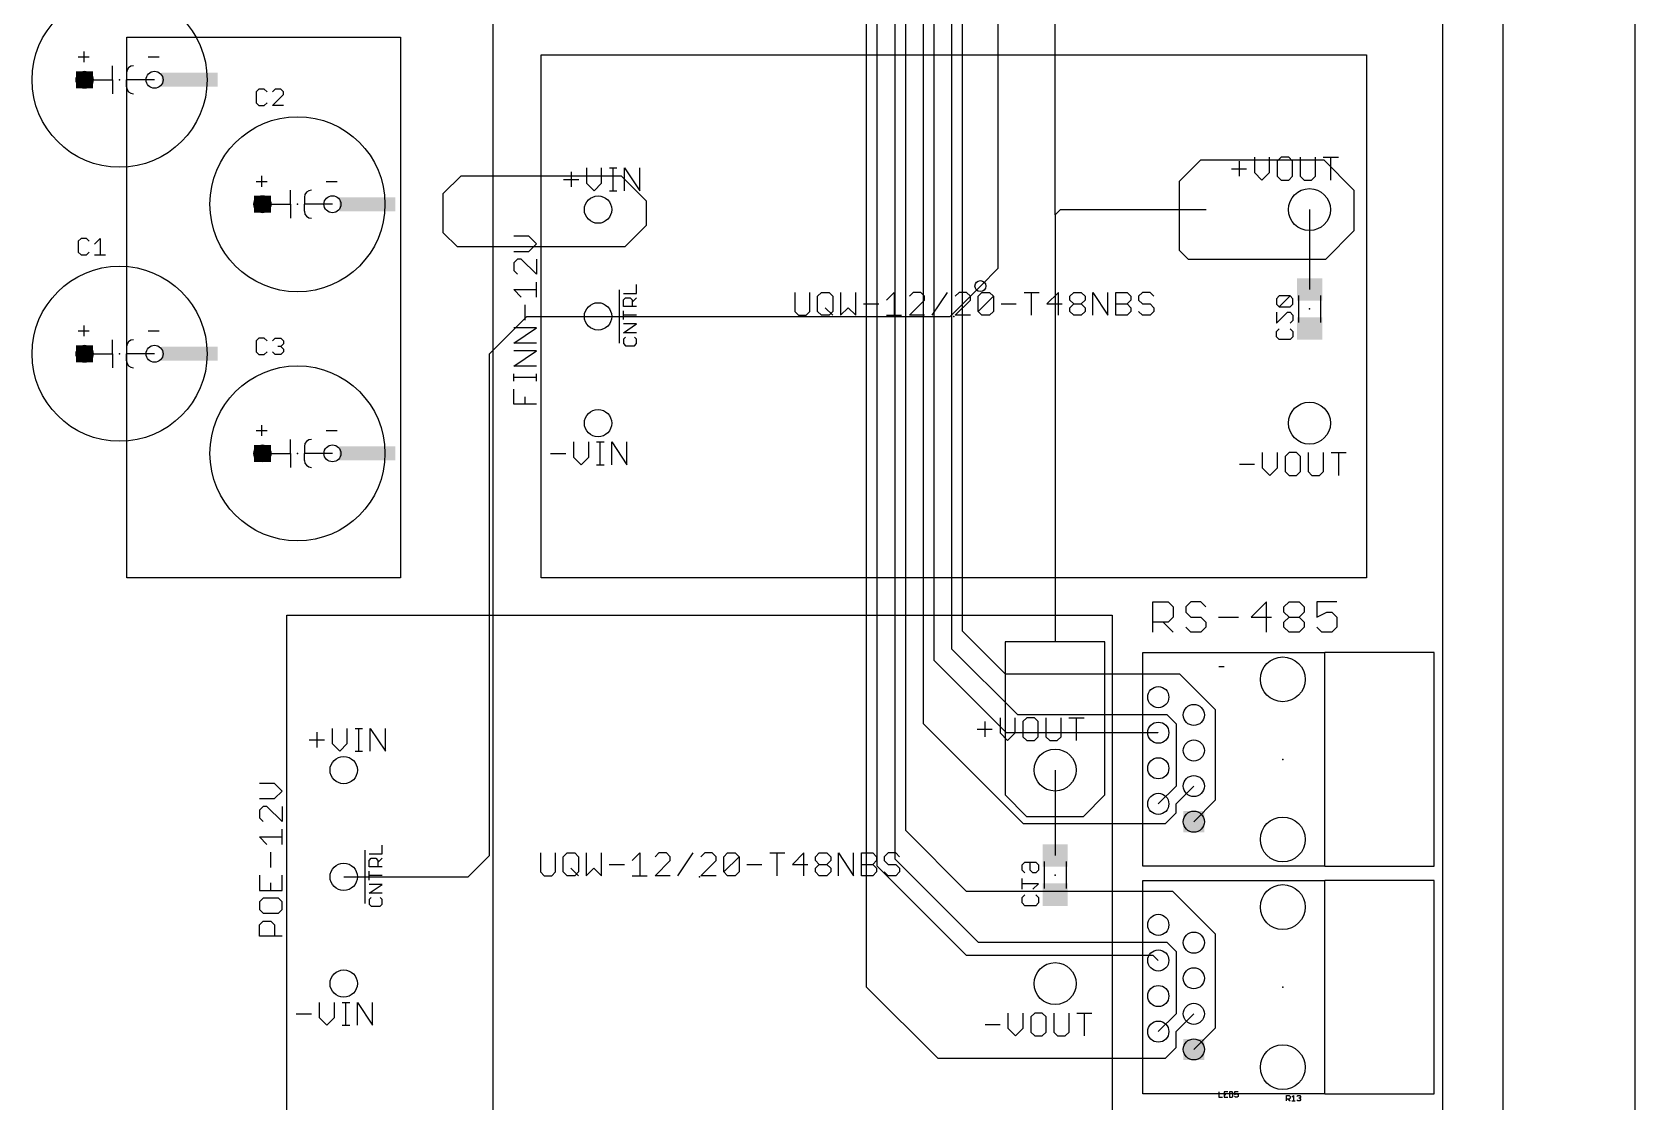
# Model space of a CAD drawing. Extents: x -0.79 to 6.6, y -0.46 to 8.18.
# Drawn here: x 2.094 to 6.6, y 1.097 to 4.104 of the extents above; entities that cross this region are included whole.
import ezdxf

# ---------------------------------------------------------------- set-up
doc = ezdxf.new("R2010")
doc.units = 0
for name, color, linetype in [('1', 22, 'CONTINUOUS'), ('15', 2, 'CONTINUOUS'), ('16', 175, 'CONTINUOUS'), ('17', 4, 'CONTINUOUS'), ('18', 4, 'CONTINUOUS'), ('2', 3, 'CONTINUOUS'), ('20', 6, 'CONTINUOUS'), ('21', 253, 'CONTINUOUS'), ('23', 7, 'CONTINUOUS'), ('24', 7, 'CONTINUOUS'), ('25', 253, 'CONTINUOUS'), ('26', 253, 'CONTINUOUS'), ('32', 253, 'CONTINUOUS'), ('51', 253, 'CONTINUOUS'), ('52', 253, 'CONTINUOUS')]:
    doc.layers.add(name, color=color, linetype=linetype)

# ---------------------------------------------------------------- blocks, each defined once
blk = doc.blocks.new('RECT')
blk.add_solid([(-0.5, -0.5), (0.5, -0.5), (-0.5, 0.5), (0.5, 0.5)])
blk = doc.blocks.new('SQUAREP')
blk.add_solid([(-0.5, -0.5), (0.5, -0.5), (-0.5, 0.5), (0.5, 0.5)])
blk = doc.blocks.new('ROUNDP')
blk.add_circle((0, 0), 0.5)
blk = doc.blocks.new('ROUNDV')
blk.add_circle((0, 0), 0.5)

msp = doc.modelspace()

# ---------------------------------------------------------------- linework, layer by layer
at = {"layer": '1'}
for p, q in [((3.39, 0.72), (3.39, 5.13)), ((4.97, 3.59), (4.97, 4.51)), ((5.32, 3.685), (5.38, 3.745)), ((5.38, 3.745), (5.725, 3.745)), ((5.725, 3.745), (5.81, 3.66)), ((3.25, 3.65), (3.3, 3.7)), ((3.3, 3.7), (3.75, 3.7)), ((3.75, 3.7), (3.82, 3.63)), ((3.25, 3.54), (3.25, 3.65)), ((5.32, 3.49), (5.32, 3.685)), ((5.81, 3.66), (5.81, 3.545)), ((3.82, 3.63), (3.82, 3.56)), ((4.985, 3.605), (4.97, 3.59)), ((4.985, 3.605), (5.395, 3.605)), ((3.82, 3.56), (3.76, 3.5)), ((4.97, 3.59), (4.97, 2.39)), ((3.29, 3.5), (3.25, 3.54)), ((5.81, 3.545), (5.73, 3.465)), ((3.76, 3.5), (3.29, 3.5)), ((5.345, 3.465), (5.32, 3.49)), ((5.73, 3.465), (5.345, 3.465)), ((4.83, 2.39), (4.83, 1.96)), ((5.11, 2.39), (4.83, 2.39)), ((5.11, 1.96), (5.11, 2.39)), ((4.83, 1.96), (4.89, 1.9)), ((5.05, 1.9), (5.11, 1.96)), ((4.89, 1.9), (5.05, 1.9))]:
    msp.add_line(p, q, dxfattribs=at)
at = {"layer": '15'}
for p, q in [((4.55, 1.86), (4.55, 7.015118)), ((4.6, 2.16), (4.6, 6.985118)), ((4.47, 1.76), (4.47, 6.905118)), ((4.52, 1.78), (4.52, 6.934882)), ((4.63, 2.338), (4.63, 6.904882)), ((4.68, 2.37), (4.68, 6.875118)), ((4.44, 1.42), (4.44, 6.824882)), ((4.71, 2.42), (4.71, 6.794882)), ((4.81, 3.44), (4.81, 5.77)), ((4.76, 3.39), (4.81, 3.44)), ((3.38, 3.2), (3.485, 3.305)), ((3.485, 3.305), (3.685, 3.305)), ((3.38, 1.79), (3.38, 3.2)), ((4.71, 2.42), (4.83, 2.3)), ((4.68, 2.37), (4.864, 2.186)), ((4.63, 2.338), (4.832, 2.136)), ((4.83, 2.3), (5.32, 2.3)), ((5.32, 2.3), (5.42, 2.2)), ((4.864, 2.186), (5.284, 2.186)), ((5.284, 2.186), (5.31, 2.16)), ((5.42, 2.2), (5.42, 1.945)), ((4.6, 2.16), (4.88, 1.88)), ((4.832, 2.136), (5.259, 2.136)), ((5.259, 2.136), (5.26, 2.135)), ((5.31, 2.16), (5.31, 1.985)), ((5.31, 1.985), (5.26, 1.935)), ((5.31, 1.935), (5.36, 1.985)), ((5.42, 1.945), (5.36, 1.885)), ((5.28, 1.88), (5.31, 1.91)), ((5.31, 1.91), (5.31, 1.935)), ((4.55, 1.86), (4.72, 1.69)), ((4.88, 1.88), (5.28, 1.88)), ((3.32, 1.73), (3.38, 1.79)), ((4.47, 1.76), (4.72, 1.51)), ((4.52, 1.78), (4.754, 1.546)), ((2.97, 1.73), (3.32, 1.73)), ((4.72, 1.69), (5.3, 1.69)), ((5.3, 1.69), (5.42, 1.57)), ((4.754, 1.546), (5.284, 1.546)), ((5.284, 1.546), (5.31, 1.52)), ((5.42, 1.57), (5.42, 1.305)), ((4.72, 1.51), (5.245, 1.51)), ((5.245, 1.51), (5.26, 1.495)), ((5.31, 1.52), (5.31, 1.345)), ((4.44, 1.42), (4.64, 1.22)), ((5.31, 1.345), (5.26, 1.295)), ((5.31, 1.295), (5.36, 1.345)), ((5.31, 1.25), (5.31, 1.295)), ((5.42, 1.305), (5.36, 1.245)), ((4.64, 1.22), (5.28, 1.22)), ((5.28, 1.22), (5.31, 1.25))]:
    msp.add_line(p, q, dxfattribs=at)
at = {"layer": '16'}
for p, q in [((6.23, -0.1), (6.23, 8.1)), ((2.36, 4.09), (3.13, 4.09)), ((2.36, 2.57), (2.36, 4.09)), ((3.13, 4.09), (3.13, 2.57)), ((5.685, 3.605), (5.685, 3.381368)), ((5.685, 3.381368), (5.6855, 3.380868)), ((3.13, 2.57), (2.36, 2.57)), ((5.445, 2.32), (5.43, 2.32)), ((4.97, 2.03), (4.97, 1.790118))]:
    msp.add_line(p, q, dxfattribs=at)
at = {"layer": '2'}
for p, q in [((6.6, 8.18), (6.6, -0.46)), ((4.675, 3.305), (4.76, 3.39)), ((3.685, 3.305), (4.675, 3.305))]:
    msp.add_line(p, q, dxfattribs=at)
at = {"layer": '20'}
msp.add_line((6.06, 0), (6.06, 7.89), dxfattribs=at)
for centre in [(5.61, 2.285), (5.61, 1.835), (5.61, 1.645), (5.61, 1.195)]:
    msp.add_circle(centre, 0.062992, dxfattribs=at)
at = {"layer": '21'}
for p, q in [((2.22389, 4.03439), (2.254583, 4.03439)), ((2.239236, 4.049736), (2.239236, 4.019043)), ((2.42074, 4.03439), (2.451433, 4.03439)), ((3.525, 4.04), (5.845, 4.04)), ((3.525, 2.57), (3.525, 4.04)), ((5.845, 4.04), (5.845, 2.57)), ((2.241575, 3.97), (2.320315, 3.97)), ((2.320315, 3.97), (2.320315, 4.00937)), ((2.320315, 3.97), (2.320315, 3.93063)), ((2.359685, 3.989685), (2.359685, 3.97)), ((2.438425, 3.97), (2.359685, 3.97)), ((2.359685, 3.950315), (2.359685, 3.97)), ((5.487076, 3.741379), (5.487076, 3.698676)), ((5.53018, 3.752055), (5.53018, 3.709352)), ((5.572883, 3.709352), (5.572883, 3.752055)), ((5.60531, 3.752055), (5.594635, 3.741379)), ((5.594635, 3.741379), (5.594635, 3.698676)), ((5.626662, 3.752055), (5.60531, 3.752055)), ((5.637338, 3.741379), (5.626662, 3.752055)), ((5.637338, 3.698676), (5.637338, 3.741379)), ((5.65909, 3.752055), (5.65909, 3.698676)), ((5.701793, 3.698676), (5.701793, 3.752055)), ((5.723545, 3.752055), (5.766248, 3.752055)), ((5.744896, 3.688), (5.744896, 3.752055)), ((2.739236, 3.699736), (2.739236, 3.669043)), ((3.609352, 3.711379), (3.609352, 3.668676)), ((3.652455, 3.722055), (3.652455, 3.679352)), ((3.695158, 3.679352), (3.695158, 3.722055)), ((3.71691, 3.722055), (3.738261, 3.722055)), ((3.727586, 3.658), (3.727586, 3.722055)), ((3.75988, 3.658), (3.75988, 3.722055)), ((3.75988, 3.722055), (3.802583, 3.658)), ((3.802583, 3.658), (3.802583, 3.722055)), ((5.465725, 3.720027), (5.508428, 3.720027)), ((5.53018, 3.709352), (5.551531, 3.688)), ((5.551531, 3.688), (5.572883, 3.709352)), ((5.594635, 3.698676), (5.60531, 3.688)), ((5.626662, 3.688), (5.637338, 3.698676)), ((5.65909, 3.698676), (5.669765, 3.688)), ((5.691117, 3.688), (5.701793, 3.698676)), ((2.72389, 3.68439), (2.754583, 3.68439)), ((2.820315, 3.62), (2.820315, 3.65937)), ((2.92074, 3.68439), (2.951433, 3.68439)), ((3.588, 3.690027), (3.630703, 3.690027)), ((3.652455, 3.679352), (3.673806, 3.658)), ((3.673806, 3.658), (3.695158, 3.679352)), ((3.71691, 3.658), (3.738261, 3.658)), ((5.60531, 3.688), (5.626662, 3.688)), ((5.669765, 3.688), (5.691117, 3.688)), ((2.741575, 3.62), (2.820315, 3.62)), ((2.820315, 3.62), (2.820315, 3.58063)), ((2.859685, 3.639685), (2.859685, 3.62)), ((2.938425, 3.62), (2.859685, 3.62)), ((2.859685, 3.600315), (2.859685, 3.62)), ((3.490648, 3.530403), (3.447945, 3.530403)), ((3.512, 3.509051), (3.490648, 3.530403)), ((3.447945, 3.4877), (3.490648, 3.4877)), ((3.490648, 3.4877), (3.512, 3.509051)), ((3.458621, 3.465948), (3.447945, 3.455272)), ((3.447945, 3.455272), (3.447945, 3.433921)), ((3.447945, 3.433921), (3.458621, 3.423245)), ((3.469297, 3.465948), (3.458621, 3.465948)), ((3.512, 3.423245), (3.469297, 3.465948)), ((3.512, 3.465948), (3.512, 3.423245)), ((3.469297, 3.35879), (3.447945, 3.380141)), ((3.447945, 3.380141), (3.512, 3.380141)), ((3.512, 3.35879), (3.512, 3.401493)), ((3.745, 3.23), (3.745, 3.38)), ((3.7935, 3.369668), (3.7935, 3.394356)), ((3.479973, 3.294335), (3.479973, 3.337038)), ((3.756468, 3.369668), (3.7935, 3.369668)), ((3.756468, 3.351353), (3.76264, 3.357525)), ((3.756468, 3.332837), (3.756468, 3.351353)), ((3.76264, 3.357525), (3.774984, 3.357525)), ((3.774984, 3.357525), (3.781156, 3.351353)), ((3.781156, 3.345181), (3.7935, 3.357525)), ((3.781156, 3.351353), (3.781156, 3.332837)), ((4.238, 3.372055), (4.238, 3.318676)), ((4.280703, 3.318676), (4.280703, 3.372055)), ((4.302455, 3.361379), (4.313131, 3.372055)), ((4.302455, 3.318676), (4.302455, 3.361379)), ((4.313131, 3.372055), (4.334482, 3.372055)), ((4.334482, 3.372055), (4.345158, 3.361379)), ((4.345158, 3.361379), (4.345158, 3.318676)), ((4.36691, 3.372055), (4.36691, 3.308)), ((4.409613, 3.308), (4.409613, 3.372055)), ((4.431365, 3.340027), (4.474068, 3.340027)), ((4.49582, 3.350703), (4.517171, 3.372055)), ((4.517171, 3.372055), (4.517171, 3.308)), ((4.570951, 3.372055), (4.560275, 3.361379)), ((4.560275, 3.308), (4.602978, 3.350703)), ((4.592302, 3.372055), (4.570951, 3.372055)), ((4.602978, 3.361379), (4.592302, 3.372055)), ((4.602978, 3.350703), (4.602978, 3.361379)), ((4.62473, 3.308), (4.667433, 3.372055)), ((4.69986, 3.372055), (4.689185, 3.361379)), ((4.689185, 3.308), (4.731888, 3.350703)), ((4.721212, 3.372055), (4.69986, 3.372055)), ((4.731888, 3.361379), (4.721212, 3.372055)), ((4.731888, 3.350703), (4.731888, 3.361379)), ((4.75364, 3.361379), (4.764315, 3.372055)), ((4.75364, 3.318676), (4.75364, 3.361379)), ((4.75364, 3.318676), (4.796343, 3.361379)), ((4.764315, 3.372055), (4.785667, 3.372055)), ((4.785667, 3.372055), (4.796343, 3.361379)), ((4.796343, 3.361379), (4.796343, 3.318676)), ((4.818095, 3.340027), (4.860798, 3.340027)), ((4.88255, 3.372055), (4.925253, 3.372055)), ((4.903901, 3.308), (4.903901, 3.372055)), ((4.979032, 3.372055), (4.947005, 3.340027)), ((4.947005, 3.340027), (4.989708, 3.340027)), ((4.979032, 3.308), (4.979032, 3.372055)), ((5.01146, 3.361379), (5.022135, 3.372055)), ((5.01146, 3.350703), (5.01146, 3.361379)), ((5.022135, 3.340027), (5.01146, 3.350703)), ((5.01146, 3.329352), (5.022135, 3.340027)), ((5.022135, 3.372055), (5.043487, 3.372055)), ((5.022135, 3.340027), (5.043487, 3.340027)), ((5.043487, 3.372055), (5.054163, 3.361379)), ((5.054163, 3.350703), (5.043487, 3.340027)), ((5.043487, 3.340027), (5.054163, 3.329352)), ((5.054163, 3.361379), (5.054163, 3.350703)), ((5.075915, 3.308), (5.075915, 3.372055)), ((5.075915, 3.372055), (5.118618, 3.308)), ((5.118618, 3.308), (5.118618, 3.372055)), ((5.14037, 3.308), (5.14037, 3.372055)), ((5.14037, 3.372055), (5.172397, 3.372055)), ((5.14037, 3.340027), (5.172397, 3.340027)), ((5.172397, 3.372055), (5.183073, 3.361379)), ((5.183073, 3.350703), (5.172397, 3.340027)), ((5.172397, 3.340027), (5.183073, 3.329352)), ((5.183073, 3.361379), (5.183073, 3.350703)), ((5.2155, 3.372055), (5.204825, 3.361379)), ((5.204825, 3.361379), (5.204825, 3.350703)), ((5.204825, 3.350703), (5.2155, 3.340027)), ((5.236852, 3.372055), (5.2155, 3.372055)), ((5.2155, 3.340027), (5.236852, 3.340027)), ((5.247528, 3.361379), (5.236852, 3.372055)), ((5.236852, 3.340027), (5.247528, 3.329352)), ((3.7935, 3.332837), (3.756468, 3.332837)), ((3.756468, 3.296006), (3.756468, 3.320693)), ((3.7935, 3.308349), (3.756468, 3.308349)), ((4.238, 3.318676), (4.248676, 3.308)), ((4.248676, 3.308), (4.270027, 3.308)), ((4.270027, 3.308), (4.280703, 3.318676)), ((4.313131, 3.308), (4.302455, 3.318676)), ((4.334482, 3.308), (4.313131, 3.308)), ((4.323806, 3.329352), (4.345158, 3.308)), ((4.345158, 3.318676), (4.334482, 3.308)), ((4.36691, 3.308), (4.388261, 3.329352)), ((4.388261, 3.329352), (4.409613, 3.308)), ((4.49582, 3.308), (4.538523, 3.308)), ((4.602978, 3.308), (4.560275, 3.308)), ((4.731888, 3.308), (4.689185, 3.308)), ((4.764315, 3.308), (4.75364, 3.318676)), ((4.785667, 3.308), (4.764315, 3.308)), ((4.796343, 3.318676), (4.785667, 3.308)), ((5.01146, 3.318676), (5.01146, 3.329352)), ((5.022135, 3.308), (5.01146, 3.318676)), ((5.043487, 3.308), (5.022135, 3.308)), ((5.054163, 3.318676), (5.043487, 3.308)), ((5.054163, 3.329352), (5.054163, 3.318676)), ((5.172397, 3.308), (5.14037, 3.308)), ((5.183073, 3.318676), (5.172397, 3.308)), ((5.183073, 3.329352), (5.183073, 3.318676)), ((5.2155, 3.308), (5.204825, 3.318676)), ((5.236852, 3.308), (5.2155, 3.308)), ((5.247528, 3.318676), (5.236852, 3.308)), ((5.247528, 3.329352), (5.247528, 3.318676)), ((2.22389, 3.26439), (2.254583, 3.26439)), ((2.239236, 3.279736), (2.239236, 3.249043)), ((2.42074, 3.26439), (2.451433, 3.26439)), ((3.447945, 3.22988), (3.512, 3.272583)), ((3.512, 3.272583), (3.447945, 3.272583)), ((3.756468, 3.259174), (3.7935, 3.283862)), ((3.7935, 3.283862), (3.756468, 3.283862)), ((3.7935, 3.259174), (3.756468, 3.259174)), ((3.76264, 3.24703), (3.756468, 3.240858)), ((3.7935, 3.240858), (3.787328, 3.24703)), ((2.241575, 3.2), (2.320315, 3.2)), ((2.320315, 3.2), (2.320315, 3.23937)), ((2.320315, 3.2), (2.320315, 3.16063)), ((2.359685, 3.219685), (2.359685, 3.2)), ((2.438425, 3.2), (2.359685, 3.2)), ((2.359685, 3.180315), (2.359685, 3.2)), ((3.512, 3.22988), (3.447945, 3.22988)), ((3.447945, 3.165425), (3.512, 3.208128)), ((3.512, 3.208128), (3.447945, 3.208128)), ((3.756468, 3.240858), (3.756468, 3.228515)), ((3.756468, 3.228515), (3.76264, 3.222343)), ((3.76264, 3.222343), (3.787328, 3.222343)), ((3.787328, 3.222343), (3.7935, 3.228515)), ((3.7935, 3.228515), (3.7935, 3.240858)), ((3.512, 3.165425), (3.447945, 3.165425)), ((3.447945, 3.122455), (3.447945, 3.143806)), ((3.512, 3.133131), (3.447945, 3.133131)), ((3.512, 3.122455), (3.512, 3.143806)), ((3.447945, 3.058), (3.447945, 3.100703)), ((3.479973, 3.058), (3.479973, 3.079352)), ((3.512, 3.058), (3.447945, 3.058)), ((2.72389, 2.98439), (2.754583, 2.98439)), ((2.739236, 2.999736), (2.739236, 2.969043)), ((2.92074, 2.98439), (2.951433, 2.98439)), ((2.820315, 2.92), (2.820315, 2.95937)), ((2.859685, 2.939685), (2.859685, 2.92)), ((3.61612, 2.952055), (3.61612, 2.909352)), ((3.658823, 2.909352), (3.658823, 2.952055)), ((3.680575, 2.952055), (3.701926, 2.952055)), ((3.69125, 2.888), (3.69125, 2.952055)), ((3.723545, 2.888), (3.723545, 2.952055)), ((3.723545, 2.952055), (3.766248, 2.888)), ((3.766248, 2.888), (3.766248, 2.952055)), ((2.741575, 2.92), (2.820315, 2.92)), ((2.820315, 2.92), (2.820315, 2.88063)), ((2.938425, 2.92), (2.859685, 2.92)), ((2.859685, 2.900315), (2.859685, 2.92)), ((3.551665, 2.920027), (3.594368, 2.920027)), ((3.61612, 2.909352), (3.637471, 2.888)), ((3.637471, 2.888), (3.658823, 2.909352)), ((3.680575, 2.888), (3.701926, 2.888)), ((5.488, 2.890027), (5.530703, 2.890027)), ((5.552455, 2.922055), (5.552455, 2.879352)), ((5.595158, 2.879352), (5.595158, 2.922055)), ((5.627586, 2.922055), (5.61691, 2.911379)), ((5.61691, 2.911379), (5.61691, 2.868676)), ((5.648937, 2.922055), (5.627586, 2.922055)), ((5.659613, 2.911379), (5.648937, 2.922055)), ((5.659613, 2.868676), (5.659613, 2.911379)), ((5.681365, 2.922055), (5.681365, 2.868676)), ((5.724068, 2.868676), (5.724068, 2.922055)), ((5.74582, 2.922055), (5.788523, 2.922055)), ((5.767171, 2.858), (5.767171, 2.922055)), ((5.552455, 2.879352), (5.573806, 2.858)), ((5.573806, 2.858), (5.595158, 2.879352)), ((5.61691, 2.868676), (5.627586, 2.858)), ((5.627586, 2.858), (5.648937, 2.858)), ((5.648937, 2.858), (5.659613, 2.868676)), ((5.681365, 2.868676), (5.692041, 2.858)), ((5.692041, 2.858), (5.713392, 2.858)), ((5.713392, 2.858), (5.724068, 2.868676)), ((5.845, 2.57), (3.525, 2.57)), ((5.245028, 2.4175), (5.245028, 2.502573)), ((5.245028, 2.502573), (5.287564, 2.502573)), ((5.287564, 2.502573), (5.301743, 2.488394)), ((5.301743, 2.488394), (5.301743, 2.460036)), ((5.351285, 2.502573), (5.337106, 2.488394)), ((5.337106, 2.488394), (5.337106, 2.474215)), ((5.379643, 2.502573), (5.351285, 2.502573)), ((5.393821, 2.488394), (5.379643, 2.502573)), ((5.5638, 2.502573), (5.521264, 2.460036)), ((5.5638, 2.4175), (5.5638, 2.502573)), ((5.613342, 2.488394), (5.627521, 2.502573)), ((5.613342, 2.474215), (5.613342, 2.488394)), ((5.627521, 2.502573), (5.655879, 2.502573)), ((5.655879, 2.502573), (5.670057, 2.488394)), ((5.670057, 2.488394), (5.670057, 2.474215)), ((5.762136, 2.502573), (5.705421, 2.502573)), ((5.705421, 2.502573), (5.705421, 2.460036)), ((2.81, 2.465), (5.13, 2.465)), ((2.81, 0.995), (2.81, 2.465)), ((5.13, 2.465), (5.13, 0.995)), ((5.287564, 2.445858), (5.245028, 2.445858)), ((5.273385, 2.445858), (5.301743, 2.4175)), ((5.301743, 2.460036), (5.287564, 2.445858)), ((5.337106, 2.474215), (5.351285, 2.460036)), ((5.351285, 2.460036), (5.379643, 2.460036)), ((5.379643, 2.460036), (5.393821, 2.445858)), ((5.393821, 2.445858), (5.393821, 2.431679)), ((5.429185, 2.460036), (5.4859, 2.460036)), ((5.521264, 2.460036), (5.577979, 2.460036)), ((5.627521, 2.460036), (5.613342, 2.474215)), ((5.613342, 2.445858), (5.627521, 2.460036)), ((5.613342, 2.431679), (5.613342, 2.445858)), ((5.627521, 2.460036), (5.655879, 2.460036)), ((5.670057, 2.474215), (5.655879, 2.460036)), ((5.655879, 2.460036), (5.670057, 2.445858)), ((5.670057, 2.445858), (5.670057, 2.431679)), ((5.705421, 2.460036), (5.733778, 2.474215)), ((5.733778, 2.474215), (5.747957, 2.474215)), ((5.747957, 2.474215), (5.762136, 2.460036)), ((5.762136, 2.460036), (5.762136, 2.431679)), ((5.351285, 2.4175), (5.337106, 2.431679)), ((5.379643, 2.4175), (5.351285, 2.4175)), ((5.393821, 2.431679), (5.379643, 2.4175)), ((5.627521, 2.4175), (5.613342, 2.431679)), ((5.655879, 2.4175), (5.627521, 2.4175)), ((5.670057, 2.431679), (5.655879, 2.4175)), ((5.7196, 2.4175), (5.705421, 2.431679)), ((5.747957, 2.4175), (5.7196, 2.4175)), ((5.762136, 2.431679), (5.747957, 2.4175)), ((4.772076, 2.166379), (4.772076, 2.123676)), ((4.81518, 2.177055), (4.81518, 2.134352)), ((4.857883, 2.134352), (4.857883, 2.177055)), ((4.89031, 2.177055), (4.879635, 2.166379)), ((4.879635, 2.166379), (4.879635, 2.123676)), ((4.911662, 2.177055), (4.89031, 2.177055)), ((4.922338, 2.166379), (4.911662, 2.177055)), ((4.922338, 2.123676), (4.922338, 2.166379)), ((4.94409, 2.177055), (4.94409, 2.123676)), ((4.986793, 2.123676), (4.986793, 2.177055)), ((5.008545, 2.177055), (5.051248, 2.177055)), ((5.029896, 2.113), (5.029896, 2.177055)), ((2.894352, 2.136379), (2.894352, 2.093676)), ((2.937455, 2.147055), (2.937455, 2.104352)), ((2.980158, 2.104352), (2.980158, 2.147055)), ((3.00191, 2.147055), (3.023261, 2.147055)), ((3.012586, 2.083), (3.012586, 2.147055)), ((3.04488, 2.083), (3.04488, 2.147055)), ((3.04488, 2.147055), (3.087583, 2.083)), ((3.087583, 2.083), (3.087583, 2.147055)), ((4.750725, 2.145027), (4.793428, 2.145027)), ((4.81518, 2.134352), (4.836531, 2.113)), ((4.836531, 2.113), (4.857883, 2.134352)), ((4.879635, 2.123676), (4.89031, 2.113)), ((4.911662, 2.113), (4.922338, 2.123676)), ((4.94409, 2.123676), (4.954765, 2.113)), ((4.976117, 2.113), (4.986793, 2.123676)), ((2.873, 2.115027), (2.915703, 2.115027)), ((2.937455, 2.104352), (2.958806, 2.083)), ((2.958806, 2.083), (2.980158, 2.104352)), ((3.00191, 2.083), (3.023261, 2.083)), ((4.89031, 2.113), (4.911662, 2.113)), ((4.954765, 2.113), (4.976117, 2.113)), ((2.775648, 1.992433), (2.732945, 1.992433)), ((2.797, 1.971081), (2.775648, 1.992433)), ((2.732945, 1.94973), (2.775648, 1.94973)), ((2.775648, 1.94973), (2.797, 1.971081)), ((2.743621, 1.927978), (2.732945, 1.917302)), ((2.732945, 1.917302), (2.732945, 1.895951)), ((2.732945, 1.895951), (2.743621, 1.885275)), ((2.754297, 1.927978), (2.743621, 1.927978)), ((2.797, 1.885275), (2.754297, 1.927978)), ((2.797, 1.927978), (2.797, 1.885275)), ((2.797, 1.82082), (2.797, 1.863523)), ((2.754297, 1.82082), (2.732945, 1.842171)), ((2.732945, 1.842171), (2.797, 1.842171)), ((3.03, 1.655), (3.03, 1.805)), ((3.0785, 1.794668), (3.0785, 1.819356)), ((2.764973, 1.756365), (2.764973, 1.799068)), ((3.041468, 1.794668), (3.0785, 1.794668)), ((3.041468, 1.776353), (3.04764, 1.782525)), ((3.041468, 1.757837), (3.041468, 1.776353)), ((3.0785, 1.757837), (3.041468, 1.757837)), ((3.04764, 1.782525), (3.059984, 1.782525)), ((3.059984, 1.782525), (3.066156, 1.776353)), ((3.066156, 1.770181), (3.0785, 1.782525)), ((3.066156, 1.776353), (3.066156, 1.757837)), ((3.523, 1.797055), (3.523, 1.743676)), ((3.565703, 1.743676), (3.565703, 1.797055)), ((3.587455, 1.786379), (3.598131, 1.797055)), ((3.587455, 1.743676), (3.587455, 1.786379)), ((3.598131, 1.797055), (3.619482, 1.797055)), ((3.619482, 1.797055), (3.630158, 1.786379)), ((3.630158, 1.786379), (3.630158, 1.743676)), ((3.65191, 1.797055), (3.65191, 1.733)), ((3.694613, 1.733), (3.694613, 1.797055)), ((3.716365, 1.765027), (3.759068, 1.765027)), ((3.78082, 1.775703), (3.802171, 1.797055)), ((3.802171, 1.797055), (3.802171, 1.733)), ((3.855951, 1.797055), (3.845275, 1.786379)), ((3.845275, 1.733), (3.887978, 1.775703)), ((3.877302, 1.797055), (3.855951, 1.797055)), ((3.887978, 1.786379), (3.877302, 1.797055)), ((3.887978, 1.775703), (3.887978, 1.786379)), ((3.90973, 1.733), (3.952433, 1.797055)), ((3.98486, 1.797055), (3.974185, 1.786379)), ((3.974185, 1.733), (4.016888, 1.775703)), ((4.006212, 1.797055), (3.98486, 1.797055)), ((4.016888, 1.786379), (4.006212, 1.797055)), ((4.016888, 1.775703), (4.016888, 1.786379)), ((4.03864, 1.786379), (4.049315, 1.797055)), ((4.03864, 1.743676), (4.03864, 1.786379)), ((4.03864, 1.743676), (4.081343, 1.786379)), ((4.049315, 1.797055), (4.070667, 1.797055)), ((4.070667, 1.797055), (4.081343, 1.786379)), ((4.081343, 1.786379), (4.081343, 1.743676)), ((4.103095, 1.765027), (4.145798, 1.765027)), ((4.16755, 1.797055), (4.210253, 1.797055)), ((4.188901, 1.733), (4.188901, 1.797055)), ((4.264032, 1.797055), (4.232005, 1.765027)), ((4.232005, 1.765027), (4.274708, 1.765027)), ((4.264032, 1.733), (4.264032, 1.797055)), ((4.29646, 1.786379), (4.307135, 1.797055)), ((4.29646, 1.775703), (4.29646, 1.786379)), ((4.307135, 1.765027), (4.29646, 1.775703)), ((4.29646, 1.754352), (4.307135, 1.765027)), ((4.307135, 1.797055), (4.328487, 1.797055)), ((4.307135, 1.765027), (4.328487, 1.765027)), ((4.328487, 1.797055), (4.339163, 1.786379)), ((4.339163, 1.775703), (4.328487, 1.765027)), ((4.328487, 1.765027), (4.339163, 1.754352)), ((4.339163, 1.786379), (4.339163, 1.775703)), ((4.360915, 1.733), (4.360915, 1.797055)), ((4.360915, 1.797055), (4.403618, 1.733)), ((4.403618, 1.733), (4.403618, 1.797055)), ((4.42537, 1.733), (4.42537, 1.797055)), ((4.42537, 1.797055), (4.457397, 1.797055)), ((4.42537, 1.765027), (4.457397, 1.765027)), ((4.457397, 1.797055), (4.468073, 1.786379)), ((4.468073, 1.775703), (4.457397, 1.765027)), ((4.457397, 1.765027), (4.468073, 1.754352)), ((4.468073, 1.786379), (4.468073, 1.775703)), ((4.5005, 1.797055), (4.489825, 1.786379)), ((4.489825, 1.786379), (4.489825, 1.775703)), ((4.489825, 1.775703), (4.5005, 1.765027)), ((4.521852, 1.797055), (4.5005, 1.797055)), ((4.5005, 1.765027), (4.521852, 1.765027)), ((4.532528, 1.786379), (4.521852, 1.797055)), ((4.521852, 1.765027), (4.532528, 1.754352)), ((2.732945, 1.734613), (2.732945, 1.69191)), ((2.764973, 1.69191), (2.764973, 1.713261)), ((2.797, 1.69191), (2.797, 1.734613)), ((3.041468, 1.721006), (3.041468, 1.745693)), ((3.0785, 1.733349), (3.041468, 1.733349)), ((3.523, 1.743676), (3.533676, 1.733)), ((3.533676, 1.733), (3.555027, 1.733)), ((3.555027, 1.733), (3.565703, 1.743676)), ((3.598131, 1.733), (3.587455, 1.743676)), ((3.619482, 1.733), (3.598131, 1.733)), ((3.608806, 1.754352), (3.630158, 1.733)), ((3.630158, 1.743676), (3.619482, 1.733)), ((3.65191, 1.733), (3.673261, 1.754352)), ((3.673261, 1.754352), (3.694613, 1.733)), ((3.78082, 1.733), (3.823523, 1.733)), ((3.887978, 1.733), (3.845275, 1.733)), ((4.016888, 1.733), (3.974185, 1.733)), ((4.049315, 1.733), (4.03864, 1.743676)), ((4.070667, 1.733), (4.049315, 1.733)), ((4.081343, 1.743676), (4.070667, 1.733)), ((4.29646, 1.743676), (4.29646, 1.754352)), ((4.307135, 1.733), (4.29646, 1.743676)), ((4.328487, 1.733), (4.307135, 1.733)), ((4.339163, 1.743676), (4.328487, 1.733)), ((4.339163, 1.754352), (4.339163, 1.743676)), ((4.457397, 1.733), (4.42537, 1.733)), ((4.468073, 1.743676), (4.457397, 1.733)), ((4.468073, 1.754352), (4.468073, 1.743676)), ((4.5005, 1.733), (4.489825, 1.743676)), ((4.521852, 1.733), (4.5005, 1.733)), ((4.532528, 1.743676), (4.521852, 1.733)), ((4.532528, 1.754352), (4.532528, 1.743676)), ((2.732945, 1.69191), (2.797, 1.69191)), ((2.743621, 1.670158), (2.732945, 1.659482)), ((2.786324, 1.670158), (2.743621, 1.670158)), ((2.797, 1.659482), (2.786324, 1.670158)), ((3.041468, 1.684174), (3.0785, 1.708862)), ((3.0785, 1.708862), (3.041468, 1.708862)), ((3.0785, 1.684174), (3.041468, 1.684174)), ((3.04764, 1.67203), (3.041468, 1.665858)), ((3.0785, 1.665858), (3.072328, 1.67203)), ((2.732945, 1.659482), (2.732945, 1.638131)), ((2.732945, 1.638131), (2.743621, 1.627455)), ((2.743621, 1.627455), (2.786324, 1.627455)), ((2.786324, 1.627455), (2.797, 1.638131)), ((2.797, 1.638131), (2.797, 1.659482)), ((3.041468, 1.665858), (3.041468, 1.653515)), ((3.041468, 1.653515), (3.04764, 1.647343)), ((3.04764, 1.647343), (3.072328, 1.647343)), ((3.072328, 1.647343), (3.0785, 1.653515)), ((3.0785, 1.653515), (3.0785, 1.665858)), ((2.732945, 1.595027), (2.743621, 1.605703)), ((2.732945, 1.563), (2.732945, 1.595027)), ((2.743621, 1.605703), (2.764973, 1.605703)), ((2.764973, 1.605703), (2.775648, 1.595027)), ((2.775648, 1.595027), (2.775648, 1.563)), ((2.797, 1.563), (2.732945, 1.563)), ((2.90112, 1.377055), (2.90112, 1.334352)), ((2.943823, 1.334352), (2.943823, 1.377055)), ((2.965575, 1.377055), (2.986926, 1.377055)), ((2.97625, 1.313), (2.97625, 1.377055)), ((3.008545, 1.313), (3.008545, 1.377055)), ((3.008545, 1.377055), (3.051248, 1.313)), ((3.051248, 1.313), (3.051248, 1.377055)), ((2.836665, 1.345027), (2.879368, 1.345027)), ((2.90112, 1.334352), (2.922471, 1.313)), ((2.922471, 1.313), (2.943823, 1.334352)), ((2.965575, 1.313), (2.986926, 1.313)), ((4.773, 1.315027), (4.815703, 1.315027)), ((4.837455, 1.347055), (4.837455, 1.304352)), ((4.880158, 1.304352), (4.880158, 1.347055)), ((4.912586, 1.347055), (4.90191, 1.336379)), ((4.90191, 1.336379), (4.90191, 1.293676)), ((4.933937, 1.347055), (4.912586, 1.347055)), ((4.944613, 1.336379), (4.933937, 1.347055)), ((4.944613, 1.293676), (4.944613, 1.336379)), ((4.966365, 1.347055), (4.966365, 1.293676)), ((5.009068, 1.293676), (5.009068, 1.347055)), ((5.03082, 1.347055), (5.073523, 1.347055)), ((5.052171, 1.283), (5.052171, 1.347055)), ((4.837455, 1.304352), (4.858806, 1.283)), ((4.858806, 1.283), (4.880158, 1.304352)), ((4.90191, 1.293676), (4.912586, 1.283)), ((4.912586, 1.283), (4.933937, 1.283)), ((4.933937, 1.283), (4.944613, 1.293676)), ((4.966365, 1.293676), (4.977041, 1.283)), ((4.977041, 1.283), (4.998392, 1.283)), ((4.998392, 1.283), (5.009068, 1.293676))]:
    msp.add_line(p, q, dxfattribs=at)
for centre in [(2.34, 3.97), (2.84, 3.62), (2.34, 3.2), (2.84, 2.92)]:
    msp.add_circle(centre, 0.246063, dxfattribs=at)
for centre, start, end in [((2.37937, 3.989685), 90, 180), ((2.37937, 3.950315), 180, 270), ((2.87937, 3.639685), 90, 180), ((2.87937, 3.600315), 180, 270), ((2.37937, 3.219685), 90, 180), ((2.37937, 3.180315), 180, 270), ((2.87937, 2.939685), 90, 180), ((2.87937, 2.900315), 180, 270)]:
    msp.add_arc(centre, 0.019685, start, end, dxfattribs=at)
at = {"layer": '23'}
for p in [(2.34, 3.97), (2.84, 3.62), (4.685, 3.305), (2.34, 3.2), (2.84, 2.92), (5.61, 2.06), (3.97, 1.73), (5.61, 1.42)]:
    msp.add_point(p, dxfattribs=at)
at = {"layer": '24'}
for p in [(5.6855, 3.32575), (4.97, 1.735)]:
    msp.add_point(p, dxfattribs=at)
at = {"layer": '25'}
for p, q in [((2.731563, 3.94363), (2.72389, 3.935957)), ((2.72389, 3.935957), (2.72389, 3.905264)), ((2.746909, 3.94363), (2.731563, 3.94363)), ((2.754583, 3.935957), (2.746909, 3.94363)), ((2.777602, 3.94363), (2.769929, 3.935957)), ((2.769929, 3.897591), (2.800622, 3.928283)), ((2.792949, 3.94363), (2.777602, 3.94363)), ((2.800622, 3.935957), (2.792949, 3.94363)), ((2.800622, 3.928283), (2.800622, 3.935957)), ((2.72389, 3.905264), (2.731563, 3.897591)), ((2.731563, 3.897591), (2.746909, 3.897591)), ((2.746909, 3.897591), (2.754583, 3.905264)), ((2.800622, 3.897591), (2.769929, 3.897591)), ((2.231563, 3.52363), (2.22389, 3.515957)), ((2.22389, 3.515957), (2.22389, 3.485264)), ((2.246909, 3.52363), (2.231563, 3.52363)), ((2.254583, 3.515957), (2.246909, 3.52363)), ((2.269929, 3.508283), (2.285275, 3.52363)), ((2.285275, 3.52363), (2.285275, 3.477591)), ((2.22389, 3.485264), (2.231563, 3.477591)), ((2.231563, 3.477591), (2.246909, 3.477591)), ((2.246909, 3.477591), (2.254583, 3.485264)), ((2.269929, 3.477591), (2.300622, 3.477591)), ((2.731563, 3.24363), (2.72389, 3.235957)), ((2.72389, 3.235957), (2.72389, 3.205264)), ((2.72389, 3.205264), (2.731563, 3.197591)), ((2.746909, 3.24363), (2.731563, 3.24363)), ((2.754583, 3.235957), (2.746909, 3.24363)), ((2.746909, 3.197591), (2.754583, 3.205264)), ((2.769929, 3.235957), (2.777602, 3.24363)), ((2.777602, 3.197591), (2.769929, 3.205264)), ((2.777602, 3.24363), (2.792949, 3.24363)), ((2.792949, 3.22061), (2.785275, 3.22061)), ((2.792949, 3.24363), (2.800622, 3.235957)), ((2.800622, 3.228283), (2.792949, 3.22061)), ((2.792949, 3.22061), (2.800622, 3.212937)), ((2.800622, 3.205264), (2.792949, 3.197591)), ((2.800622, 3.235957), (2.800622, 3.228283)), ((2.800622, 3.212937), (2.800622, 3.205264)), ((2.731563, 3.197591), (2.746909, 3.197591)), ((2.792949, 3.197591), (2.777602, 3.197591)), ((5.4305, 1.125513), (5.4305, 1.1105)), ((5.4305, 1.1105), (5.440508, 1.1105)), ((5.455241, 1.125513), (5.445233, 1.125513)), ((5.445233, 1.125513), (5.445233, 1.1105)), ((5.445233, 1.118006), (5.450237, 1.118006)), ((5.445233, 1.1105), (5.455241, 1.1105)), ((5.459965, 1.125513), (5.459965, 1.1105)), ((5.467471, 1.125513), (5.459965, 1.125513)), ((5.459965, 1.1105), (5.467471, 1.1105)), ((5.469974, 1.123011), (5.467471, 1.125513)), ((5.467471, 1.1105), (5.469974, 1.113002)), ((5.469974, 1.113002), (5.469974, 1.123011)), ((5.484706, 1.125513), (5.474698, 1.125513)), ((5.474698, 1.125513), (5.474698, 1.118006)), ((5.474698, 1.118006), (5.479702, 1.120508)), ((5.4772, 1.1105), (5.474698, 1.113002)), ((5.482204, 1.1105), (5.4772, 1.1105)), ((5.479702, 1.120508), (5.482204, 1.120508)), ((5.482204, 1.120508), (5.484706, 1.118006)), ((5.484706, 1.113002), (5.482204, 1.1105)), ((5.484706, 1.118006), (5.484706, 1.113002)), ((5.6205, 1.1005), (5.6205, 1.115513)), ((5.6205, 1.115513), (5.628006, 1.115513)), ((5.628006, 1.105504), (5.6205, 1.105504)), ((5.625504, 1.105504), (5.630508, 1.1005)), ((5.628006, 1.115513), (5.630508, 1.113011)), ((5.630508, 1.108006), (5.628006, 1.105504)), ((5.630508, 1.113011), (5.630508, 1.108006)), ((5.635233, 1.110508), (5.640237, 1.115513)), ((5.635233, 1.1005), (5.645241, 1.1005)), ((5.640237, 1.115513), (5.640237, 1.1005)), ((5.649965, 1.113011), (5.652467, 1.115513)), ((5.652467, 1.1005), (5.649965, 1.103002)), ((5.652467, 1.115513), (5.657471, 1.115513)), ((5.657471, 1.1005), (5.652467, 1.1005)), ((5.657471, 1.108006), (5.654969, 1.108006)), ((5.657471, 1.115513), (5.659974, 1.113011)), ((5.659974, 1.110508), (5.657471, 1.108006)), ((5.657471, 1.108006), (5.659974, 1.105504)), ((5.659974, 1.103002), (5.657471, 1.1005)), ((5.659974, 1.113011), (5.659974, 1.110508)), ((5.659974, 1.105504), (5.659974, 1.103002))]:
    msp.add_line(p, q, dxfattribs=at)
at = {"layer": '26'}
for p, q in [((5.600173, 3.362403), (5.5925, 3.35473)), ((5.5925, 3.35473), (5.5925, 3.339384)), ((5.5925, 3.339384), (5.600173, 3.331711)), ((5.630866, 3.362403), (5.600173, 3.362403)), ((5.600173, 3.331711), (5.630866, 3.362403)), ((5.638539, 3.35473), (5.630866, 3.362403)), ((5.630866, 3.331711), (5.638539, 3.339384)), ((5.638539, 3.339384), (5.638539, 3.35473)), ((5.5925, 3.316364), (5.5925, 3.285671)), ((5.5925, 3.285671), (5.623193, 3.316364)), ((5.600173, 3.331711), (5.630866, 3.331711)), ((5.623193, 3.316364), (5.630866, 3.316364)), ((5.630866, 3.316364), (5.638539, 3.308691)), ((5.638539, 3.293344), (5.630866, 3.285671)), ((5.638539, 3.308691), (5.638539, 3.293344)), ((5.5925, 3.262652), (5.600173, 3.270325)), ((5.5925, 3.247305), (5.5925, 3.262652)), ((5.600173, 3.239632), (5.5925, 3.247305)), ((5.630866, 3.270325), (5.638539, 3.262652)), ((5.638539, 3.247305), (5.630866, 3.239632)), ((5.638539, 3.262652), (5.638539, 3.247305)), ((5.630866, 3.239632), (5.600173, 3.239632)), ((4.877, 1.76398), (4.884673, 1.771653)), ((4.877, 1.748634), (4.877, 1.76398)), ((4.884673, 1.771653), (4.915366, 1.771653)), ((4.90002, 1.748634), (4.90002, 1.771653)), ((4.915366, 1.771653), (4.923039, 1.76398)), ((4.923039, 1.76398), (4.923039, 1.748634)), ((4.884673, 1.740961), (4.877, 1.748634)), ((4.877, 1.694921), (4.877, 1.725614)), ((4.907693, 1.740961), (4.90002, 1.748634)), ((4.915366, 1.740961), (4.907693, 1.740961)), ((4.923039, 1.748634), (4.915366, 1.740961)), ((4.923039, 1.710268), (4.877, 1.710268)), ((4.877, 1.671902), (4.884673, 1.679575)), ((4.877, 1.656555), (4.877, 1.671902)), ((4.907693, 1.694921), (4.923039, 1.710268)), ((4.915366, 1.679575), (4.923039, 1.671902)), ((4.923039, 1.671902), (4.923039, 1.656555)), ((4.884673, 1.648882), (4.877, 1.656555)), ((4.915366, 1.648882), (4.884673, 1.648882)), ((4.923039, 1.656555), (4.915366, 1.648882))]:
    msp.add_line(p, q, dxfattribs=at)
at = {"layer": '51'}
for p, q in [((5.216299, 1.76), (5.216299, 2.36)), ((5.216299, 2.36), (5.72811, 2.36)), ((5.72811, 1.76), (5.72811, 2.36)), ((6.035197, 2.36), (5.72811, 2.36)), ((6.035197, 1.76), (6.035197, 2.36)), ((5.72811, 1.76), (5.216299, 1.76)), ((5.72811, 1.76), (6.035197, 1.76)), ((5.216299, 1.12), (5.216299, 1.72)), ((5.216299, 1.72), (5.72811, 1.72)), ((5.72811, 1.12), (5.72811, 1.72)), ((6.035197, 1.72), (5.72811, 1.72)), ((6.035197, 1.12), (6.035197, 1.72)), ((5.72811, 1.12), (5.216299, 1.12)), ((5.72811, 1.12), (6.035197, 1.12))]:
    msp.add_line(p, q, dxfattribs=at)
at = {"layer": '52'}
for p, q in [((5.654516, 3.363742), (5.654516, 3.287758)), ((5.716484, 3.363742), (5.716484, 3.287758)), ((4.939016, 1.772992), (4.939016, 1.697008)), ((5.000984, 1.772992), (5.000984, 1.697008))]:
    msp.add_line(p, q, dxfattribs=at)

# ---------------------------------------------------------------- block references
at = {"layer": '16', "xscale": 0.062992, "yscale": 0.070866, "rotation": 270}
for p in [(5.6855, 3.380868), (5.6855, 3.270632), (4.97, 1.790118), (4.97, 1.679882)]:
    msp.add_blockref('RECT', p, dxfattribs=at)
at = {"layer": '17'}
for name, p, xscale, yscale in [('SQUAREP', (2.241575, 3.97), 0.047559, 0.047559), ('ROUNDP', (2.241575, 3.97), 0.047559, 0.047559), ('ROUNDP', (2.241575, 3.97), 0.047559, 0.047559), ('SQUAREP', (2.241575, 3.97), 0.047559, 0.047559), ('ROUNDP', (2.438425, 3.97), 0.047559, 0.047559), ('ROUNDP', (2.438425, 3.97), 0.047559, 0.047559), ('ROUNDP', (2.438425, 3.97), 0.047559, 0.047559), ('ROUNDP', (2.438425, 3.97), 0.047559, 0.047559), ('ROUNDP', (5.685, 3.605), 0.11811, 0.11811), ('ROUNDP', (5.685, 3.605), 0.11811, 0.11811), ('ROUNDP', (5.685, 3.605), 0.11811, 0.11811), ('ROUNDP', (5.685, 3.605), 0.11811, 0.11811), ('SQUAREP', (2.741575, 3.62), 0.047559, 0.047559), ('ROUNDP', (2.741575, 3.62), 0.047559, 0.047559), ('ROUNDP', (2.741575, 3.62), 0.047559, 0.047559), ('SQUAREP', (2.741575, 3.62), 0.047559, 0.047559), ('ROUNDP', (2.938425, 3.62), 0.047559, 0.047559), ('ROUNDP', (2.938425, 3.62), 0.047559, 0.047559), ('ROUNDP', (2.938425, 3.62), 0.047559, 0.047559), ('ROUNDP', (2.938425, 3.62), 0.047559, 0.047559), ('ROUNDP', (3.685, 3.605), 0.076772, 0.076772), ('ROUNDP', (3.685, 3.605), 0.076772, 0.076772), ('ROUNDP', (3.685, 3.605), 0.076772, 0.076772), ('ROUNDP', (3.685, 3.605), 0.076772, 0.076772), ('ROUNDP', (3.685, 3.305), 0.076772, 0.076772), ('ROUNDP', (3.685, 3.305), 0.076772, 0.076772), ('ROUNDP', (3.685, 3.305), 0.076772, 0.076772), ('ROUNDP', (3.685, 3.305), 0.076772, 0.076772), ('SQUAREP', (2.241575, 3.2), 0.047559, 0.047559), ('ROUNDP', (2.241575, 3.2), 0.047559, 0.047559), ('ROUNDP', (2.241575, 3.2), 0.047559, 0.047559), ('SQUAREP', (2.241575, 3.2), 0.047559, 0.047559), ('ROUNDP', (2.438425, 3.2), 0.047559, 0.047559), ('ROUNDP', (2.438425, 3.2), 0.047559, 0.047559), ('ROUNDP', (2.438425, 3.2), 0.047559, 0.047559), ('ROUNDP', (2.438425, 3.2), 0.047559, 0.047559), ('ROUNDP', (3.685, 3.005), 0.076772, 0.076772), ('ROUNDP', (3.685, 3.005), 0.076772, 0.076772), ('ROUNDP', (3.685, 3.005), 0.076772, 0.076772), ('ROUNDP', (3.685, 3.005), 0.076772, 0.076772), ('ROUNDP', (5.685, 3.005), 0.11811, 0.11811), ('ROUNDP', (5.685, 3.005), 0.11811, 0.11811), ('ROUNDP', (5.685, 3.005), 0.11811, 0.11811), ('ROUNDP', (5.685, 3.005), 0.11811, 0.11811), ('SQUAREP', (2.741575, 2.92), 0.047559, 0.047559), ('ROUNDP', (2.741575, 2.92), 0.047559, 0.047559), ('ROUNDP', (2.741575, 2.92), 0.047559, 0.047559), ('SQUAREP', (2.741575, 2.92), 0.047559, 0.047559), ('ROUNDP', (2.938425, 2.92), 0.047559, 0.047559), ('ROUNDP', (2.938425, 2.92), 0.047559, 0.047559), ('ROUNDP', (2.938425, 2.92), 0.047559, 0.047559), ('ROUNDP', (2.938425, 2.92), 0.047559, 0.047559), ('ROUNDP', (4.97, 2.03), 0.11811, 0.11811), ('ROUNDP', (4.97, 2.03), 0.11811, 0.11811), ('ROUNDP', (4.97, 2.03), 0.11811, 0.11811), ('ROUNDP', (4.97, 2.03), 0.11811, 0.11811), ('ROUNDP', (2.97, 2.03), 0.076772, 0.076772), ('ROUNDP', (2.97, 2.03), 0.076772, 0.076772), ('ROUNDP', (2.97, 2.03), 0.076772, 0.076772), ('ROUNDP', (2.97, 2.03), 0.076772, 0.076772), ('ROUNDP', (2.97, 1.73), 0.076772, 0.076772), ('ROUNDP', (2.97, 1.73), 0.076772, 0.076772), ('ROUNDP', (2.97, 1.73), 0.076772, 0.076772), ('ROUNDP', (2.97, 1.73), 0.076772, 0.076772), ('ROUNDP', (4.97, 1.43), 0.11811, 0.11811), ('ROUNDP', (4.97, 1.43), 0.11811, 0.11811), ('ROUNDP', (4.97, 1.43), 0.11811, 0.11811), ('ROUNDP', (4.97, 1.43), 0.11811, 0.11811), ('ROUNDP', (2.97, 1.43), 0.076772, 0.076772), ('ROUNDP', (2.97, 1.43), 0.076772, 0.076772), ('ROUNDP', (2.97, 1.43), 0.076772, 0.076772), ('ROUNDP', (2.97, 1.43), 0.076772, 0.076772)]:
    msp.add_blockref(name, p, dxfattribs=dict(at, xscale=xscale, yscale=yscale))
at = {"layer": '17', "xscale": 0.05937, "yscale": 0.05937, "rotation": 90}
for name, p in [('ROUNDP', (5.26, 2.235)), ('ROUNDP', (5.26, 2.235)), ('ROUNDP', (5.26, 2.235)), ('ROUNDP', (5.26, 2.235)), ('ROUNDP', (5.36, 2.185)), ('ROUNDP', (5.36, 2.185)), ('ROUNDP', (5.36, 2.185)), ('ROUNDP', (5.36, 2.185)), ('ROUNDP', (5.26, 2.135)), ('ROUNDP', (5.26, 2.135)), ('ROUNDP', (5.26, 2.135)), ('ROUNDP', (5.26, 2.135)), ('ROUNDP', (5.36, 2.085)), ('ROUNDP', (5.36, 2.085)), ('ROUNDP', (5.36, 2.085)), ('ROUNDP', (5.36, 2.085)), ('ROUNDP', (5.26, 2.035)), ('ROUNDP', (5.26, 2.035)), ('ROUNDP', (5.26, 2.035)), ('ROUNDP', (5.26, 2.035)), ('ROUNDP', (5.36, 1.985)), ('ROUNDP', (5.36, 1.985)), ('ROUNDP', (5.36, 1.985)), ('ROUNDP', (5.36, 1.985)), ('ROUNDP', (5.26, 1.935)), ('ROUNDP', (5.26, 1.935)), ('ROUNDP', (5.26, 1.935)), ('ROUNDP', (5.26, 1.935)), ('SQUAREP', (5.36, 1.885)), ('ROUNDP', (5.36, 1.885)), ('ROUNDP', (5.36, 1.885)), ('SQUAREP', (5.36, 1.885)), ('ROUNDP', (5.26, 1.595)), ('ROUNDP', (5.26, 1.595)), ('ROUNDP', (5.26, 1.595)), ('ROUNDP', (5.26, 1.595)), ('ROUNDP', (5.36, 1.545)), ('ROUNDP', (5.36, 1.545)), ('ROUNDP', (5.36, 1.545)), ('ROUNDP', (5.36, 1.545)), ('ROUNDP', (5.26, 1.495)), ('ROUNDP', (5.26, 1.495)), ('ROUNDP', (5.26, 1.495)), ('ROUNDP', (5.26, 1.495)), ('ROUNDP', (5.36, 1.445)), ('ROUNDP', (5.36, 1.445)), ('ROUNDP', (5.36, 1.445)), ('ROUNDP', (5.36, 1.445)), ('ROUNDP', (5.26, 1.395)), ('ROUNDP', (5.26, 1.395)), ('ROUNDP', (5.26, 1.395)), ('ROUNDP', (5.26, 1.395)), ('ROUNDP', (5.36, 1.345)), ('ROUNDP', (5.36, 1.345)), ('ROUNDP', (5.36, 1.345)), ('ROUNDP', (5.36, 1.345)), ('ROUNDP', (5.26, 1.295)), ('ROUNDP', (5.26, 1.295)), ('ROUNDP', (5.26, 1.295)), ('ROUNDP', (5.26, 1.295)), ('SQUAREP', (5.36, 1.245)), ('ROUNDP', (5.36, 1.245)), ('ROUNDP', (5.36, 1.245)), ('SQUAREP', (5.36, 1.245))]:
    msp.add_blockref(name, p, dxfattribs=at)
at = {"layer": '18', "xscale": 0.031, "yscale": 0.031}
msp.add_blockref('ROUNDV', (4.76, 3.39), dxfattribs=at)
msp.add_blockref('ROUNDV', (4.76, 3.39), dxfattribs=at)
msp.add_blockref('ROUNDV', (4.76, 3.39), dxfattribs=at)
msp.add_blockref('ROUNDV', (4.76, 3.39), dxfattribs=at)
at = {"layer": '21', "xscale": 0.15748, "yscale": 0.03937}
for p in [(2.53685, 3.97), (3.03685, 3.62), (2.53685, 3.2), (3.03685, 2.92)]:
    msp.add_blockref('RECT', p, dxfattribs=at)
at = {"layer": '32', "xscale": 0.062992, "yscale": 0.070866, "rotation": 270}
for p in [(5.6855, 3.380868), (5.6855, 3.270632), (4.97, 1.790118), (4.97, 1.679882)]:
    msp.add_blockref('RECT', p, dxfattribs=at)
at = {"layer": '52', "xscale": 0.029531, "yscale": 0.066929, "rotation": 270}
for p in [(5.685535, 3.377984), (5.685465, 3.273516), (4.970035, 1.787234), (4.969965, 1.682766)]:
    msp.add_blockref('RECT', p, dxfattribs=at)

doc.saveas('drawing.dxf')
